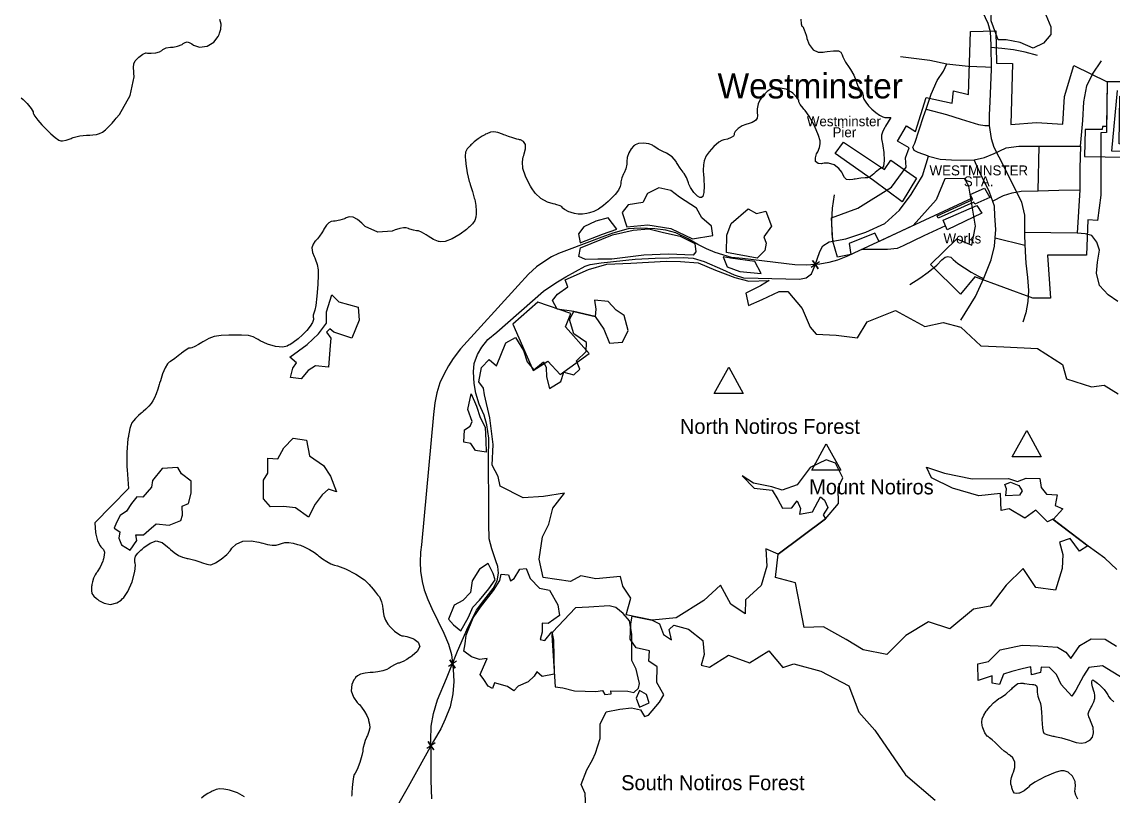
# Model space of a CAD drawing. Extents: x 0 to 24000, y 0 to 24000.
# Drawn here: x 2640 to 4829, y 4979 to 6531 of the extents above; entities that cross this region are included whole.
import ezdxf

# ---------------------------------------------------------------- set-up
doc = ezdxf.new("R2010")
doc.units = 0
for name, color, linetype in [('01B-LandmassTidal', 7, 'Continuous'), ('02-WoodedArea', 7, 'Continuous'), ('03B-BuiltUpGeneral', 7, 'Continuous'), ('03D-BuiltUpIndustrial', 7, 'Continuous'), ('04B-RoadClassC', 7, 'Continuous'), ('04C-RoadClassB', 7, 'Continuous'), ('05B-RailwaySecondary', 7, 'Continuous'), ('05C-RailwayPrimary', 7, 'Continuous'), ('05D-RailwayLevelCrossing', 7, 'Continuous'), ('05F-RailwayStationPassenger', 7, 'Continuous'), ('06B-FeaturesSummit', 7, 'Continuous'), ('08-NamesFeatureBuilt', 7, 'Continuous'), ('08-NamesFeatureNatural', 7, 'Continuous'), ('08-NamesFeatureSummit', 7, 'Continuous'), ('08-NamesSettlementVillage', 7, 'Continuous')]:
    doc.layers.add(name, color=color, linetype=linetype)

msp = doc.modelspace()

# ---------------------------------------------------------------- linework, layer by layer
at = {"layer": '01B-LandmassTidal'}
for points in [[(2638.7, 6378.3), (2643.2, 6375), (2651.3, 6366.9), (2659, 6357), (2662.8, 6350.5), (2663.4, 6348.1), (2664, 6346.5), (2666.7, 6341.9), (2672.7, 6333.7), (2680.6, 6324.5), (2689.6, 6315.1), (2698.8, 6306.3), (2707.4, 6299), (2714.6, 6293.9), (2718.3, 6292.1), (2719.5, 6292.1), (2722, 6292.1), (2729.3, 6293.8), (2739.6, 6297.2), (2741.5, 6298), (2743.4, 6298.7), (2757, 6302.1), (2770, 6303.8), (2774.4, 6303.8), (2776.5, 6303.9), (2782.8, 6304.2), (2789.9, 6305.2), (2796.2, 6307), (2802.2, 6310), (2808.1, 6314.3), (2814.4, 6320.1), (2821.4, 6327.8), (2827.6, 6335.1), (2829.7, 6337.6), (2836, 6345.2), (2857.8, 6383.4), (2865.5, 6420.6), (2865, 6427.7), (2864.7, 6430.6), (2864.3, 6439.3), (2865.1, 6446.9), (2868, 6452.7), (2872.1, 6457.3), (2873.6, 6458.7), (2875.1, 6460.2), (2882.8, 6465.9), (2889, 6468.6), (2889.6, 6468.5), (2892.1, 6468.1), (2899.6, 6467.8), (2908.9, 6468.6), (2916.7, 6470.9), (2921, 6473.2), (2922.2, 6474.4), (2923, 6475.2), (2930.1, 6478.5), (2938.3, 6480.2), (2941, 6480.2), (2944, 6480.2), (2952.8, 6482), (2961.8, 6485.7), (2963, 6486.5), (2964.2, 6487.3), (2968.1, 6489.6), (2972, 6490.6), (2976, 6489.6), (2980.1, 6487.3), (2981.4, 6486.5), (2984.8, 6484.3), (2996.8, 6480.4), (3011.9, 6481.8), (3025.2, 6490.4), (3033.9, 6501.6), (3035.9, 6505.7), (3037.1, 6508.3), (3039.6, 6516.3), (3040.1, 6526.1), (3037.4, 6535.3)], [(4202.8, 6536.5), (4203.2, 6526.9), (4205, 6522.4), (4206.1, 6521.8), (4206.6, 6521.5), (4209.8, 6515.1), (4213.3, 6504.3), (4213.9, 6501.8), (4215, 6497.6), (4219.7, 6485.3), (4227.4, 6475), (4237.7, 6470.2), (4247.9, 6469.9), (4251.2, 6470.4), (4255.5, 6471.1), (4268.6, 6473), (4278.2, 6473), (4283.1, 6469.8), (4285.7, 6464.5), (4286.4, 6462.6), (4287, 6461), (4292.5, 6450.2), (4299.6, 6439), (4301, 6437.1), (4302.4, 6435.3), (4309.2, 6423.9), (4313.9, 6412.6), (4314.3, 6410.9), (4314.6, 6409.2), (4317.7, 6400.8), (4321.7, 6394.3), (4322.5, 6393.6), (4323.3, 6393), (4326.4, 6388.2), (4328, 6382.9), (4328, 6381), (4328, 6379.8), (4329.4, 6375.9), (4333.2, 6369.6), (4338.8, 6362.6), (4345.6, 6355.7), (4353, 6349.3), (4360.4, 6344), (4367.2, 6340.5), (4371.3, 6339.1), (4372.7, 6339.1), (4383.3, 6339.1), (4372.7, 6321.5), (4371.2, 6319), (4367.3, 6311.4), (4364.7, 6303.8), (4364.6, 6296.4), (4365.9, 6289.3), (4366.4, 6287), (4367.5, 6282.6), (4369.6, 6269.1), (4370.3, 6253.1), (4368.7, 6241.6), (4365.8, 6237.2), (4364.9, 6237.2), (4363.2, 6237.2), (4358.4, 6234.4), (4351.9, 6228.8), (4350.7, 6227.4), (4349.6, 6226.1), (4342.5, 6220.8), (4336.3, 6218), (4334.3, 6218), (4331.6, 6218), (4323.5, 6217.2), (4311.8, 6215.6), (4309.6, 6215.2), (4307.2, 6214.9), (4300.1, 6214.1), (4294.3, 6214.9), (4290.5, 6218.7), (4287.3, 6224.6), (4286.4, 6226.6), (4285, 6229.5), (4279.2, 6237.1), (4269.7, 6244.3), (4258.5, 6247.7), (4249.4, 6247.7), (4246.4, 6247), (4244.3, 6246.5), (4237.5, 6246.8), (4232.6, 6250.6), (4232, 6258), (4234.6, 6266.1), (4235.9, 6268.5), (4236.7, 6270.1), (4240, 6279.2), (4241.8, 6286.5), (4241.8, 6288.9), (4241.8, 6292.4), (4238.4, 6302.9), (4230, 6322.2), (4219.3, 6341.6), (4211.8, 6352.8), (4208.8, 6356), (4207.5, 6357.5), (4201.7, 6365.2), (4198.6, 6370.6), (4198.6, 6372.4), (4198.6, 6374.1), (4195.1, 6379.1), (4188.1, 6386.4), (4186.5, 6387.7), (4184.3, 6389.6), (4173.4, 6395.6), (4161.5, 6397.9), (4157.5, 6397.9), (4155.2, 6397.9), (4148.3, 6397.4), (4141.5, 6395.5), (4135.4, 6391.3), (4130.1, 6386), (4128.5, 6384.2), (4126.5, 6382), (4121.3, 6375), (4117.2, 6366.3), (4115.6, 6356.7), (4115.6, 6347.6), (4115.9, 6344.6), (4116, 6343), (4115.2, 6338), (4111.6, 6332.8), (4105, 6328.8), (4097.3, 6326.4), (4094.7, 6325.8), (4092.3, 6325.2), (4085.1, 6322.2), (4077, 6317.1), (4071.4, 6311.2), (4069.3, 6306.8), (4069.3, 6305.4), (4069.3, 6304.5), (4067.6, 6301.9), (4062.8, 6298.7), (4055.6, 6295.8), (4048.5, 6294), (4046.1, 6293.6), (4044.2, 6293.2), (4038.4, 6289.5), (4028.6, 6280.8), (4018.9, 6270), (4013.1, 6262), (4011.6, 6259.1), (4010.8, 6257.5), (4008.8, 6252.1), (4007.4, 6243.9), (4007.2, 6233.4), (4007.8, 6223), (4008.1, 6219.5), (4008.5, 6215), (4009.1, 6201.4), (4008.5, 6188.5), (4006.3, 6180.9), (4003.3, 6178.4), (4002.2, 6178.4), (4000.6, 6178.4), (3995.7, 6181.4), (3988.1, 6189), (3981.4, 6198.7), (3978, 6205.7), (3977.5, 6208.2), (3977.1, 6209.9), (3973.5, 6219.1), (3968.7, 6227.1), (3967.7, 6228.2), (3966.6, 6229.3), (3960.5, 6237.3), (3954.6, 6246.8), (3953.6, 6248.6), (3952.6, 6250.6), (3944.6, 6260.1), (3933.4, 6267.8), (3930.9, 6268.9), (3928.6, 6269.9), (3917, 6275.9), (3908, 6281.5), (3907, 6282.3), (3905.1, 6283.7), (3898.3, 6286.3), (3887.6, 6287.8), (3877.2, 6286.7), (3870.7, 6284.4), (3868.9, 6283), (3867.1, 6281.6), (3862.6, 6276.5), (3857.7, 6268.3), (3854.7, 6258.7), (3853.7, 6250.8), (3853.7, 6248.2), (3853.7, 6245.2), (3851.9, 6236.4), (3848.5, 6228.1), (3847.8, 6227), (3847, 6226), (3843.6, 6218.3), (3841.9, 6210.4), (3841.9, 6207.8), (3841.9, 6206), (3840.8, 6200.9), (3837.2, 6193.7), (3830.3, 6185), (3822.3, 6176.4), (3819.6, 6173.7), (3816.5, 6170.8), (3807.2, 6162.5), (3797.2, 6155.1), (3787.4, 6150.5), (3778.9, 6148), (3776, 6147.4), (3773.3, 6146.9), (3765.1, 6145.5), (3756.5, 6145.2), (3748.7, 6146.4), (3742.1, 6148.6), (3740, 6149.4), (3737.8, 6150.3), (3728.9, 6154.9), (3724.3, 6158.1), (3724.3, 6159.2), (3724.3, 6159.9), (3719.9, 6162.1), (3711.7, 6164.7), (3709.8, 6165.1), (3705.9, 6165.7), (3694.8, 6169.3), (3681.6, 6176.8), (3670.2, 6187.6), (3662.8, 6197.8), (3660.8, 6201.5), (3658.1, 6206.4), (3650.9, 6221.4), (3645.5, 6237), (3644.4, 6250.3), (3646, 6260), (3647, 6263.1), (3648.1, 6266.2), (3650.4, 6276), (3650.3, 6285.2), (3646.5, 6291.2), (3640.8, 6294), (3638.8, 6294.4), (3637.3, 6294.7), (3633, 6295.8), (3625.2, 6298.2), (3616.3, 6301.2), (3609.6, 6303.7), (3607.4, 6304.6), (3604.4, 6305.8), (3595.3, 6309), (3587.3, 6310.6), (3580.1, 6309.4), (3572.9, 6306.4), (3570.6, 6305.4), (3568.7, 6304.5), (3563.4, 6301.6), (3555.5, 6296.3), (3547.7, 6290.3), (3542.7, 6285.8), (3541.2, 6284.2), (3539.3, 6282.3), (3533.9, 6276.1), (3530.3, 6269.4), (3529.5, 6261.3), (3530.3, 6252), (3530.6, 6249), (3530.9, 6246), (3533.9, 6228.1), (3537.9, 6210.5), (3538.8, 6207.8), (3539.6, 6205.1), (3544, 6190.5), (3547.8, 6177.7), (3548.3, 6176), (3548.8, 6174.4), (3550.8, 6162.9), (3551.8, 6151.9), (3551.8, 6148.2), (3551.8, 6146), (3551.2, 6139.4), (3548.9, 6132.5), (3544.2, 6126.1), (3538.2, 6120.2), (3536.1, 6118.4), (3532.2, 6114.8), (3519.6, 6105.1), (3503.6, 6095.6), (3489.2, 6090.5), (3480.1, 6089.6), (3477.3, 6090.2), (3475.8, 6090.5), (3465.9, 6094.6), (3455.2, 6101), (3453.4, 6102.3), (3451.6, 6103.6), (3442.3, 6108.9), (3435.9, 6111.7), (3433.8, 6111.7), (3431.8, 6111.7), (3425.9, 6113), (3418.3, 6115.5), (3416.9, 6116.1), (3415.6, 6116.7), (3411.5, 6118), (3405.7, 6118.2), (3398.7, 6116.9), (3391.7, 6114.6), (3389.5, 6113.7), (3383.1, 6111.3), (3354.3, 6109), (3329.3, 6120.4), (3324.8, 6124.7), (3322.1, 6127.3), (3313.4, 6134.6), (3304.7, 6139.6), (3297, 6140.1), (3290.7, 6137.9), (3288.7, 6136.8), (3287.5, 6136.2), (3278.5, 6133.2), (3268.8, 6131.4), (3267.2, 6131.3), (3265.6, 6131.3), (3260.8, 6130.7), (3255.9, 6128.2), (3251.2, 6123.2), (3247.2, 6117), (3246, 6114.9), (3245.1, 6113.1), (3242.1, 6107.8), (3237.6, 6101.2), (3233.4, 6095.7), (3230.9, 6092.9), (3229.9, 6092.1), (3228.3, 6090.7), (3224.5, 6085.4), (3222.3, 6077.6), (3223.5, 6068.3), (3226.6, 6060.2), (3228, 6057.6), (3229, 6055.8), (3232.8, 6044.1), (3234.6, 6033.7), (3234.6, 6030.2), (3234.6, 6023.8), (3233.8, 6004.5), (3232.2, 5981), (3229.9, 5962.2), (3228.2, 5953), (3227.2, 5950.6), (3226.6, 5949.1), (3224.8, 5942.6), (3224.6, 5938.4), (3224.8, 5938.1), (3225.4, 5937.5), (3225.7, 5934.2), (3223.5, 5928.2), (3218.7, 5920.7), (3211.9, 5912.3), (3203.6, 5903.7), (3194.4, 5895.4), (3184.8, 5888.1), (3177.9, 5883.6), (3175.4, 5882.4), (3172.8, 5881), (3163.6, 5879), (3149.3, 5879.9), (3132.8, 5885), (3118.7, 5891.6), (3114.3, 5894.1), (3111.9, 5895.5), (3104.6, 5899.1), (3094.7, 5901.9), (3081.2, 5903), (3066, 5902.9), (3061, 5902.8), (3055.7, 5902.7), (3040, 5902), (3026.3, 5900), (3015.4, 5896), (3006.3, 5890.9), (3003.3, 5889.1), (3001.3, 5887.9), (2994.9, 5884.3), (2987.2, 5880.3), (2981.1, 5877.6), (2978.4, 5876.5), (2977.5, 5876.5), (2975.5, 5876.5), (2969.7, 5873.2), (2960.8, 5866.7), (2959, 5865.2), (2957.3, 5863.7), (2947.4, 5856.1), (2938.6, 5850.2), (2937.5, 5849.5), (2936.1, 5848.8), (2932.7, 5845.4), (2928, 5837.5), (2922.8, 5824.9), (2918.2, 5811.3), (2916.7, 5806.7), (2915.8, 5803.7), (2912.8, 5794.5), (2909.5, 5784.9), (2906.4, 5777.3), (2903.2, 5771), (2899.5, 5765.5), (2894.9, 5760.3), (2889.1, 5754.6), (2883.7, 5749.6), (2881.8, 5747.9), (2879.9, 5746.3), (2874.3, 5741.4), (2868.5, 5736), (2864.2, 5731.3), (2861.1, 5726.7), (2858.9, 5721.8), (2857.1, 5715.9), (2855.6, 5708.6), (2854.4, 5701.6), (2854, 5699.3), (2853.2, 5694.8), (2851, 5668.4), (2851.2, 5639.1), (2851.6, 5633.1), (2854.4, 5595.4), (2820.3, 5560.9), (2786.5, 5526.8), (2788.1, 5507.2), (2788.5, 5504.1), (2792, 5490.6), (2797.6, 5480.2), (2799.1, 5478.6), (2800.4, 5477.2), (2804, 5472.8), (2806.1, 5467.8), (2805.7, 5461.6), (2804.1, 5454.7), (2803.4, 5452.4), (2802.7, 5450), (2797.5, 5437.8), (2791.5, 5428.1), (2790.5, 5426.9), (2789.5, 5425.8), (2787.2, 5422.2), (2784.2, 5415.9), (2781.9, 5408.5), (2780.8, 5402.9), (2780.7, 5401), (2780.4, 5398.6), (2779.8, 5391.2), (2780.9, 5384.7), (2784.7, 5379.4), (2790.1, 5374.6), (2792, 5373.2), (2795.1, 5370.9), (2805.6, 5365.5), (2818.5, 5363.1), (2830.7, 5366), (2839.4, 5371.5), (2841.8, 5373.9), (2845.1, 5377.1), (2852.8, 5388.9), (2861.6, 5408.5), (2867.1, 5428.8), (2868.4, 5441.6), (2867.7, 5445.7), (2867.3, 5447.7), (2866.8, 5453.8), (2868.1, 5459.8), (2872.7, 5465.9), (2879.2, 5471.9), (2881.4, 5473.9), (2885.3, 5477.2), (2897.6, 5486.1), (2910.1, 5490.5), (2921.9, 5486.9), (2932.6, 5478.6), (2935.9, 5475.5), (2938.3, 5473.3), (2945.7, 5467), (2954.4, 5461.2), (2962.9, 5457.4), (2969.7, 5455.5), (2972, 5455.1), (2974.3, 5454.8), (2987.6, 5451.8), (2999.4, 5448), (3001, 5447.2), (3002.6, 5446.5), (3011.1, 5443.6), (3017.8, 5442.5), (3018.6, 5442.5), (3021.2, 5442.9), (3028.6, 5446.2), (3040.4, 5453.7), (3051.6, 5463.1), (3058.1, 5470.1), (3059.8, 5472.7), (3061.8, 5475.9), (3070.1, 5483.7), (3083.6, 5489.8), (3100.3, 5490.7), (3115.6, 5488), (3120.6, 5486.5), (3123.7, 5485.5), (3133.4, 5482.9), (3142.6, 5481.5), (3150.5, 5482.1), (3157.2, 5483.8), (3159.3, 5484.5), (3161.5, 5485.2), (3168.2, 5486.8), (3175.9, 5487.4), (3184.7, 5485.9), (3193.6, 5483.4), (3196.6, 5482.5), (3199.2, 5481.7), (3206.8, 5478.7), (3217.3, 5473.3), (3227.2, 5467.1), (3233.5, 5462.3), (3235.4, 5460.6), (3237.3, 5459), (3243.2, 5454.7), (3251.9, 5449.1), (3260.4, 5444.6), (3265.7, 5442.3), (3267.6, 5441.8), (3273.2, 5440.2), (3289.5, 5434), (3310.1, 5423.7), (3327.4, 5412), (3337.1, 5403.2), (3339.7, 5399.8), (3341, 5398.2), (3344.8, 5393.5), (3349.8, 5387.3), (3354, 5382.1), (3356.3, 5379.4), (3357, 5378.7), (3357.7, 5377.9), (3359.3, 5374.8), (3361.6, 5368.4), (3363.5, 5360.4), (3364.6, 5353.8), (3364.8, 5351.6), (3365.1, 5348.8), (3366.6, 5340.2), (3369.6, 5331.4), (3374.5, 5323.6), (3380, 5317.2), (3382, 5315.1), (3383.5, 5313.6), (3388.1, 5309.3), (3394.3, 5304.6), (3399.7, 5301.4), (3402.6, 5300.2), (3403.6, 5300.2), (3405.8, 5300.2), (3412.6, 5298.5), (3422.5, 5295.4), (3424.4, 5294.7), (3427.4, 5293.5), (3435.5, 5287.5), (3438.5, 5278.8), (3433.2, 5268.7), (3423.3, 5259.9), (3419.7, 5257.5), (3417.8, 5256.3), (3412.3, 5252.8), (3405.3, 5248.9), (3399.6, 5246.3), (3397, 5245.3), (3396.2, 5245.3), (3394.3, 5245.3), (3388.9, 5242.8), (3380.6, 5237.9), (3378.9, 5236.7), (3377.3, 5235.5), (3372.2, 5232.6), (3364.2, 5229.8), (3354.3, 5227.8), (3345.1, 5226.7), (3342.1, 5226.5), (3338.7, 5226.3), (3328.7, 5225.3), (3319.8, 5223.3), (3313.7, 5220), (3309.8, 5216.2), (3308.7, 5214.8), (3306.6, 5212.1), (3302.1, 5202.6), (3301.1, 5189.9), (3305.6, 5176.9), (3312.9, 5166.7), (3315.8, 5163.8), (3317.4, 5162.2), (3321.9, 5156.7), (3327.6, 5148.6), (3332.3, 5140.2), (3334.8, 5134.4), (3335.4, 5132.4), (3336, 5130.1), (3337.7, 5123), (3338.2, 5115.6), (3336.5, 5108), (3333.4, 5100.4), (3332.3, 5097.9), (3331.4, 5096), (3329.2, 5090.2), (3326.7, 5082.6), (3325, 5076), (3324.4, 5072.5), (3324.4, 5071.3), (3324.4, 5068.6), (3322.6, 5060.4), (3318.2, 5045.8), (3312.7, 5031.8), (3309, 5024.4), (3307.5, 5022.7), (3306.9, 5021.9), (3305.8, 5017.7), (3304.2, 5008.3), (3302.9, 4995.8), (3302.2, 4985.1), (3302.1, 4981.5), (3301.9, 4978.3)], [(4890.1, 6270.9), (4826.7, 6271.9), (4838, 6392.9)], [(4758.5, 4972.8), (4754.2, 4980.8), (4752.7, 4987.7), (4753.1, 4993.4), (4753.4, 4995.2), (4753.9, 4998.3), (4753, 5007.9), (4747.9, 5019), (4739.2, 5026.8), (4731, 5029.7), (4728.3, 5029.7), (4724.5, 5029.7), (4713, 5026.1), (4692.3, 5017.4), (4672.4, 5006.4), (4661.8, 4999.3), (4659.3, 4996.4), (4658.2, 4995.1), (4650.7, 4989.1), (4642.6, 4985), (4641.2, 4984.6), (4639.8, 4984.3), (4635.5, 4983.7), (4631.7, 4984.6), (4629, 4988.3), (4626.9, 4993.5), (4626.3, 4995.2), (4625.8, 4997), (4624.4, 5002.7), (4624.1, 5009.1), (4625.4, 5015.8), (4627.5, 5021.9), (4628.3, 5023.9), (4629.6, 5026.8), (4632, 5036.3), (4631.9, 5046.9), (4628.2, 5055.5), (4622.9, 5060.4), (4620.8, 5061.5), (4619.7, 5062.2), (4616.4, 5064.5), (4610.7, 5069), (4604.5, 5074.5), (4599.9, 5078.8), (4598.5, 5080.3), (4597.1, 5081.8), (4592.7, 5086.1), (4586.8, 5091.5), (4581.6, 5095.8), (4578.7, 5097.9), (4577.7, 5098.3), (4576.8, 5098.9), (4571.7, 5105.8), (4567.7, 5115.8), (4567.2, 5117.9), (4566.6, 5120.1), (4565.6, 5126.7), (4566.3, 5133.7), (4569.6, 5141.2), (4574.7, 5148.8), (4576.6, 5151.3), (4577.9, 5153.2), (4582.5, 5158.6), (4589.3, 5165.5), (4595.9, 5171.2), (4600.1, 5174.1), (4601.6, 5174.8), (4603.4, 5175.7), (4614.1, 5183), (4624.4, 5192.2), (4625.9, 5194), (4627.5, 5195.7), (4632.6, 5200.5), (4638.1, 5204.2), (4643.6, 5205.3), (4648.6, 5204.9), (4650.3, 5204.6), (4651.9, 5204.3), (4660.9, 5203), (4667.3, 5202.2), (4669.5, 5202.2), (4670.3, 5202.2), (4673.1, 5201.7), (4675.4, 5199.7), (4676.6, 5195.9), (4676.9, 5191.5), (4676.9, 5190.1), (4676.9, 5187.3), (4678.3, 5179.1), (4680.9, 5170.9), (4681.6, 5169.7), (4682.2, 5168.5), (4683.3, 5164.3), (4684.8, 5155.9), (4685.9, 5145.7), (4686.3, 5137.5), (4686.3, 5134.8), (4686.4, 5132.2), (4686.9, 5124.3), (4687.9, 5115.2), (4689.2, 5108.3), (4690.2, 5105.2), (4690.6, 5104.6), (4691.2, 5104.2), (4698.1, 5101.4), (4708.1, 5099), (4710.2, 5098.7), (4712.4, 5098.5), (4725.9, 5095.8), (4739.4, 5091.8), (4741.6, 5090.9), (4744.8, 5089.6), (4754.8, 5086.5), (4765.2, 5085), (4773.9, 5086.5), (4780.1, 5089.6), (4782, 5090.9), (4783.7, 5092.1), (4787.9, 5097.2), (4790.2, 5105.8), (4788.9, 5116.5), (4785.4, 5126.5), (4783.9, 5129.7), (4783, 5131.7), (4780.5, 5137.8), (4779.5, 5143.7), (4781.4, 5149.9), (4785, 5156.9), (4786.3, 5159.1), (4787.4, 5161.3), (4790.6, 5167.8), (4792.8, 5174.4), (4792.8, 5180.4), (4791.6, 5185.6), (4791, 5187.3), (4790.4, 5189), (4787.9, 5198.1), (4786.7, 5204.7), (4786.7, 5206.9), (4786.7, 5207.9), (4787, 5210.8), (4788.8, 5211.6), (4792.8, 5209.2), (4798.2, 5204.9), (4800, 5203.4), (4801.5, 5202.2), (4805.5, 5198.3), (4811.1, 5192.2), (4815.9, 5185.9), (4818.6, 5181.7), (4819.2, 5180.3), (4820.1, 5178.5), (4823.7, 5173.6), (4830.6, 5167.4)], [(3086.9, 4977.6), (3073.1, 4985.4), (3060.8, 4989.6), (3056.7, 4990.5), (3053.8, 4991.2), (3045.3, 4992.9), (3037, 4993.4), (3030, 4992), (3024.1, 4989.5), (3022.1, 4988.6), (3019.9, 4987.4), (3013.1, 4983.7), (3005.9, 4979.2), (3000.5, 4974.6)]]:
    msp.add_lwpolyline(points, dxfattribs=at)
at = {"layer": '02-WoodedArea'}
for points in [[(4598.9, 6494.5), (4584.3, 6532.8), (4585.1, 6555.9), (4572.8, 6561.2), (4581.2, 6600.4), (4601.2, 6595.8), (4614.2, 6611.9), (4643.4, 6611.9), (4670.2, 6590.4), (4690.9, 6552.8), (4704, 6520.6), (4704, 6505.2), (4689.4, 6488.3), (4668.7, 6478.3), (4642.6, 6489.1), (4615, 6494.5)], [(3853.9, 6119.8), (3895.8, 6123.9), (3941.8, 6116.7), (3985.8, 6095.7), (4026.2, 6102.4), (4023.7, 6121.3), (4004.2, 6137.7), (3993.5, 6157.1), (3959.7, 6179.7), (3941.8, 6193), (3918.3, 6198.1), (3895.3, 6186.8), (3886.1, 6168.4), (3856.4, 6163.8), (3844.7, 6148.4)], [(4053.8, 6068.6), (4054.4, 6102.9), (4063.1, 6126.4), (4097.3, 6156.1), (4113.7, 6146.4), (4132.6, 6151), (4143.9, 6121.3), (4128.5, 6099.8), (4133.1, 6087), (4130.6, 6072.7), (4115.2, 6057.4)], [(3833.9, 6115.2), (3816.5, 6138.2), (3792, 6131.6), (3767.4, 6119.8), (3756.7, 6106), (3760.3, 6087.6), (3804.8, 6105.5)], [(3760.8, 6077.8), (3825.2, 6103.9), (3866.7, 6113.1), (3897.9, 6116.2), (3927.5, 6108.5), (3960.9, 6101.5), (3990.4, 6086.5), (3992.2, 6069.6), (3986.6, 6063.3), (3937.7, 6064.9), (3888.1, 6062.8), (3823.8, 6054.9), (3795.4, 6055.1), (3770.8, 6054.6), (3757.9, 6060.6)], [(4123.4, 6026.2), (4110.6, 6050.2), (4062, 6056.9), (4047.2, 6059.9), (4055.4, 6040), (4080.4, 6030.3)], [(3178, 5858.8), (3212.8, 5883.9), (3235.3, 5905.4), (3251.6, 5926.8), (3251.6, 5949.4), (3261.9, 5983.6), (3276.2, 5969.8), (3315.1, 5958.6), (3317.1, 5933), (3302.3, 5896.7), (3266, 5908.9), (3257.8, 5915.6), (3251.6, 5908.9), (3260.3, 5896.7), (3258.8, 5882.3), (3255.7, 5838.3), (3229.1, 5841.4), (3214.8, 5832.2), (3200.5, 5815.3), (3179, 5817.9), (3183.6, 5836.3), (3191.3, 5847.5)], [(3543.8, 5729.4), (3534.6, 5753.9), (3541.7, 5785.1), (3552.5, 5760.6), (3559.6, 5737.5), (3569.4, 5718.1), (3570.9, 5691), (3571.9, 5668), (3550.4, 5671.5), (3540.7, 5685.4), (3526.9, 5688.4), (3528.4, 5713), (3539.7, 5720.1)], [(3139.4, 5558.5), (3125, 5574.8), (3125, 5612.2), (3133.7, 5626), (3133.7, 5648), (3133.7, 5655.9), (3153.7, 5654.7), (3165.9, 5677.2), (3184.4, 5696.6), (3211.5, 5692), (3217.1, 5660.8), (3245.2, 5641.4), (3259.5, 5619.9), (3271.8, 5588.7), (3255.5, 5594.3), (3242.7, 5583), (3228.9, 5564.1), (3215.6, 5538), (3189, 5556.4), (3165.4, 5559)], [(2857.5, 5472), (2871.3, 5490.9), (2868.8, 5502.7), (2884.1, 5502.7), (2895.4, 5511.9), (2909.7, 5524.7), (2935.8, 5522.1), (2935.8, 5522.1), (2959.3, 5531.4), (2962.4, 5541.6), (2961.9, 5560), (2974.7, 5565.1), (2980.3, 5586.1), (2979.8, 5610.1), (2960.3, 5624.5), (2953.2, 5637.8), (2921.5, 5635.2), (2902.5, 5611.2), (2900.5, 5597.9), (2883.1, 5577.9), (2871.3, 5578.9), (2860.6, 5565.1), (2850.4, 5549.8), (2837.6, 5541.1), (2830.4, 5527.3), (2825.8, 5516), (2837.1, 5508.8), (2835, 5495.5), (2840.1, 5482.2)], [(4623.1, 5608), (4639.8, 5601.7), (4646.9, 5591), (4641.6, 5582.1), (4613.9, 5580.7), (4615.4, 5595), (4611.8, 5603.3)], [(3521.2, 5309.8), (3536, 5337.5), (3545.2, 5357.4), (3558, 5371.8), (3576.9, 5394.3), (3589.7, 5412.2), (3585.6, 5425), (3575.9, 5444.9), (3558, 5433.7), (3543.7, 5410.6), (3540.1, 5386.6), (3524.7, 5370.7), (3507.3, 5361.5), (3496.1, 5333.4), (3506.3, 5322.1)], [(3602, 5423.4), (3616.3, 5422.4), (3620.4, 5410.1), (3628, 5414.7), (3639.3, 5433.7), (3652.1, 5435.2), (3659.8, 5415.2), (3678.7, 5395.8), (3698.6, 5391.7), (3715.5, 5362), (3718.6, 5341.1), (3696.1, 5324.7), (3684.3, 5325.7), (3684.3, 5307.3), (3679.7, 5292.5), (3689.4, 5290.4), (3703.7, 5307.8), (3706.8, 5291.4), (3707.8, 5222.9), (3683.8, 5218.8), (3673.6, 5228), (3667.9, 5219.3), (3655.7, 5208), (3635.7, 5198.8), (3627, 5189.6), (3614.8, 5198.3), (3588.7, 5205.5), (3584.1, 5194.2), (3575.9, 5198.8), (3567.2, 5212.6), (3559.5, 5222.4), (3566.2, 5238.2), (3573.8, 5254.6), (3558.5, 5252.5), (3542.6, 5258.2), (3526.8, 5269.4), (3529.3, 5283.8), (3531.4, 5301.1), (3545.7, 5335.9), (3560.5, 5357.4), (3586.1, 5390.7), (3599.4, 5411.2)], [(3879.4, 5156.8), (3898.5, 5165.7), (3893.1, 5182.4), (3879.1, 5190.6), (3872.6, 5174.9)]]:
    msp.add_lwpolyline(points, close=True, dxfattribs=at)
for points in [[(4836.7, 5432.9), (4812.5, 5455.9), (4779.1, 5480.1), (4708.1, 5533.9), (4697.4, 5528.8), (4674.4, 5551.8), (4652.4, 5535.9), (4620.7, 5554.4), (4604.8, 5551.3), (4603.3, 5585.1), (4559.8, 5581), (4507.1, 5596.3), (4465.2, 5616.8), (4455, 5638.3), (4490.8, 5626), (4546.5, 5614.7), (4619.6, 5615.4), (4637.5, 5609.1), (4654.9, 5615.8), (4682, 5615.2), (4684.6, 5597.3), (4695.5, 5583.8), (4717.3, 5582.5), (4712.7, 5561), (4728.6, 5554.9), (4708.9, 5533.3), (4778.3, 5480.7), (4761.8, 5469.9), (4742.9, 5495), (4721.4, 5487.7), (4728.5, 5462.8), (4727.3, 5435.2), (4713.5, 5391.5), (4674.4, 5397.2), (4649.1, 5435.2), (4614.6, 5401.8), (4582.3, 5359.2), (4549, 5353.5), (4501.8, 5314.3), (4459.2, 5328.2), (4413.2, 5300.5), (4375.2, 5262.5), (4328, 5271.7), (4293.5, 5292.5), (4248.6, 5317.8), (4209.5, 5316.6), (4201.4, 5358.1), (4192.2, 5406.4), (4151.9, 5416.8), (4157.7, 5464), (4252.5, 5534.4), (4278.1, 5565.1), (4277.6, 5596.8), (4287.3, 5616.8), (4272.5, 5645.9), (4253.6, 5653.1), (4221.3, 5637.8), (4195.3, 5602.5), (4165.1, 5591.7), (4144.6, 5598.9), (4107.8, 5606), (4085.3, 5620.9), (4109.3, 5596.3), (4145.1, 5592.2), (4156.4, 5573.3), (4166.1, 5555.9), (4184.5, 5556.4), (4195.3, 5570.7), (4201.9, 5555.4), (4199.9, 5543.6), (4226.5, 5548.7), (4242.3, 5578.4), (4250.5, 5572.3), (4257.1, 5557.4), (4247.9, 5542.6), (4252.5, 5534.4), (4157.7, 5464), (4132.4, 5474.4), (4134.7, 5439.8), (4123.2, 5400.7), (4092.1, 5371.9), (4091, 5344.3), (4062.2, 5363.8), (4041.5, 5401.8), (4008.1, 5370.7), (3952.9, 5336.2), (3904.5, 5331.6), (3852.7, 5342), (3861.9, 5375.4), (3845.8, 5399.5), (3841.2, 5419.1), (3791.8, 5414.5), (3761.8, 5420.2), (3741.1, 5408.7), (3685.9, 5416.8), (3677.8, 5453.6), (3684.7, 5498.5), (3697.4, 5523.9), (3705.4, 5556.1), (3728.5, 5586), (3687, 5579.1), (3645.6, 5576.8), (3599.6, 5599.8), (3596.1, 5619.4), (3583.5, 5642.4), (3585.8, 5683.9), (3578.9, 5736.8), (3568.5, 5782.9), (3566.2, 5796.4), (3557, 5809.2), (3562.1, 5837.9), (3578, 5854.2), (3592.3, 5841.5), (3611.2, 5887.5), (3630.6, 5898.2), (3646.5, 5872.2), (3654.2, 5849.1), (3667.5, 5833.3), (3686.9, 5849.1), (3692, 5837.9), (3693, 5819.5), (3698.7, 5795.9), (3721.7, 5809.7), (3727.3, 5828.7), (3747.3, 5823), (3759.5, 5834.3), (3752.9, 5851.2), (3772.3, 5870.1), (3772.8, 5888), (3747.3, 5905.4), (3739.1, 5934.1), (3747.3, 5950.4), (3790.2, 5940.2), (3807.6, 5914.6), (3818.9, 5887), (3844.9, 5889), (3856.2, 5912.1), (3848.8, 5942), (3832.4, 5952.7), (3816.6, 5970.1), (3788.9, 5973.2), (3792, 5954.8), (3790.2, 5940.2), (3747.3, 5950.4), (3714.3, 5954.8), (3704.5, 5972.2), (3714.8, 5985), (3735.2, 5999.3), (3730.1, 6013.6), (3776.7, 6034.6), (3814, 6044.8), (3862.1, 6047.4), (3932.7, 6051), (3961.8, 6050.5), (3997.1, 6047.9), (4031.4, 6033.1), (4070.8, 6018.2), (4098.4, 6011.1), (4139.3, 6012.1), (4121.9, 6001.9), (4092.7, 5987), (4097.9, 5962.5), (4125, 5974.2), (4159.7, 5990.1), (4176.6, 5990.6), (4205.8, 5956.3), (4221.6, 5919), (4233.4, 5904.6), (4273.8, 5902.6), (4316.8, 5897.5), (4335.7, 5929.7), (4393, 5952.2), (4451.8, 5920), (4488.6, 5928.2), (4523.9, 5918.5), (4563.8, 5881.1), (4609.8, 5879.1), (4677.3, 5876), (4728, 5843.8), (4735.6, 5815.1), (4785.8, 5799.2), (4811.3, 5802.3), (4839.5, 5785.4)], [(3771.4, 4953.9), (3770.4, 4984.1), (3762.2, 5002), (3773.5, 5031.2), (3784.7, 5051.7), (3790.9, 5065), (3800.6, 5094.1), (3800.1, 5122.8), (3812.3, 5147.9), (3840, 5153), (3863, 5156), (3881.4, 5151.4), (3889.6, 5138.6), (3897.2, 5140.7), (3919.7, 5167.3), (3928.4, 5181.6), (3914.1, 5206.2), (3914.6, 5237.9), (3898.3, 5249.2), (3899.3, 5270.1), (3872.7, 5275.8), (3860.4, 5293.2), (3861.9, 5324.4), (3864.7, 5339.6), (3904.5, 5331.6), (3919.5, 5323.9), (3927.2, 5302.4), (3943.5, 5292.2), (3938.9, 5312.7), (3948.1, 5321.4), (3977.3, 5313.2), (4006.4, 5290.7), (4009, 5262.5), (4002.9, 5241.5), (4019.7, 5237.5), (4057.6, 5261), (4100, 5246.2), (4138.4, 5269.7), (4167, 5236.4), (4188.5, 5244.1), (4243.2, 5229.3), (4299, 5199.6), (4319.4, 5146.9), (4351.2, 5110.6), (4412.5, 5021.5), (4472.4, 4970.9)], [(4856.3, 5210.7), (4828.7, 5227.4), (4808.2, 5240), (4780.3, 5236.3), (4770, 5219.6), (4754.7, 5190.9), (4746.5, 5179), (4725, 5202.2), (4715.5, 5222.3), (4701.5, 5236.3), (4685.1, 5237.3), (4683.4, 5226.4), (4665.3, 5222), (4664, 5238), (4646.9, 5233.9), (4625.8, 5228.4), (4609.1, 5223), (4601.2, 5202.2), (4586.9, 5204.9), (4586.6, 5219.6), (4558.5, 5210.3), (4557.7, 5244), (4579.2, 5248.6), (4603, 5271.7), (4646.7, 5281.6), (4678.9, 5280.1), (4718, 5277), (4734.1, 5267.1), (4744.1, 5254.8), (4762.5, 5280.9), (4785.5, 5293.9), (4813.2, 5293.2), (4836.2, 5279.3)]]:
    msp.add_lwpolyline(points, dxfattribs=at)
at = {"layer": '03B-BuiltUpGeneral'}
msp.add_lwpolyline([(4543.1, 6511.5), (4593.7, 6513), (4595.2, 6447.8), (4627.5, 6447), (4624.4, 6325), (4675.8, 6328.8), (4728.7, 6325.8), (4731.8, 6381), (4750.2, 6443.2), (4817.4, 6410.4), (4815.9, 6308.8), (4804.3, 6308.4), (4804.3, 6183.3), (4797.9, 6132.8), (4778.4, 6134.1), (4776, 6062.9), (4697.6, 6062.9), (4703.8, 5976.6), (4668, 5977.2), (4551.7, 6019.9), (4523.4, 5984.7), (4462.7, 6044.1), (4515.9, 6095.6), (4545.6, 6083.3), (4553.1, 6121.5), (4539.8, 6201.7), (4531.2, 6217), (4492, 6216), (4474.6, 6173.7), (4428, 6122.4), (4359.7, 6090.7), (4351.5, 6107.2), (4300.1, 6086.7), (4303, 6064.4), (4276.5, 6059.4), (4266.8, 6091), (4264.6, 6137.8), (4317.4, 6157), (4384.6, 6199.3), (4413.9, 6239.2), (4412.6, 6258.3), (4420.4, 6278.1), (4396.9, 6291.4), (4415, 6322.4), (4433, 6311.2), (4454.5, 6379.4), (4506.2, 6367.6), (4509.2, 6392.7), (4539.4, 6385)], close=True, dxfattribs=at)
at = {"layer": '03D-BuiltUpIndustrial'}
for points in [[(4771.6, 6261), (4938.5, 6258.3), (4938.9, 6284.9), (4841.5, 6286.5), (4843, 6382.1), (4941.3, 6381.2), (4941.6, 6410.8), (4817.4, 6410.4), (4815.8, 6321.2), (4807.8, 6320.9), (4807.2, 6315.3), (4773.3, 6315)], [(4288.4, 6289.7), (4370.9, 6235.1), (4383.3, 6253.8), (4434.7, 6217.6), (4406.2, 6169.7), (4348.7, 6213.1), (4271.9, 6267.2)], [(4488.5, 6133.2), (4556, 6162.7), (4566.1, 6147.1), (4496.5, 6113.9)], [(3675.6, 5968.9), (3625.4, 5925), (3666, 5831.8), (3695.2, 5850.9), (3720.4, 5824.1), (3778.1, 5865.8), (3731.1, 5919.3), (3741.6, 5946)], [(3703.4, 5301.5), (3710.1, 5198.1), (3725.4, 5195.9), (3748.6, 5190), (3791.5, 5188.5), (3805.2, 5190.2), (3809.8, 5182.3), (3822.5, 5183.5), (3821.9, 5189.9), (3855.6, 5189.4), (3867.7, 5186.7), (3877, 5194.9), (3879.4, 5204.3), (3876.8, 5215.8), (3872.9, 5233.4), (3863.8, 5250.7), (3863.9, 5280.4), (3864.1, 5303.1), (3859.4, 5330.4), (3846.8, 5345), (3832, 5356.8), (3818.5, 5360.1), (3777.9, 5357.8), (3750.7, 5356.2), (3704.7, 5307.3)]]:
    msp.add_lwpolyline(points, close=True, dxfattribs=at)
at = {"layer": '04B-RoadClassC'}
for p, q in [((4678.7, 6192.4), (4681.1, 6281.8)), ((4592.5, 6097.9), (4652.3, 6083.3))]:
    msp.add_line(p, q, dxfattribs=at)
for points in [[(4567.5, 6550.8), (4578.2, 6528.3), (4582.5, 6511.5), (4583.9, 6484.2), (4584.6, 6435.8), (4581.9, 6370.3), (4580.7, 6344.1), (4580.7, 6322.8), (4584.6, 6297.3), (4590.3, 6279.8), (4599.8, 6260.2), (4635.5, 6190), (4645.7, 6169.3), (4651.4, 6143.3), (4651.6, 6102.2), (4652.8, 6070.6), (4654.1, 6046.8), (4657.6, 6018.5), (4659.6, 5992.6), (4657.9, 5970.1), (4654.5, 5947.6), (4648, 5928.8)], [(4677.9, 6463.2), (4652.7, 6470), (4629.5, 6474.8), (4606.3, 6477.5), (4584, 6479.6)], [(4403, 6461.5), (4461.7, 6453.7), (4495.4, 6446.8), (4538.4, 6442.1), (4573.5, 6440.4), (4584.5, 6439.7)], [(4458.7, 6261.7), (4438.3, 6268.8), (4430.1, 6273.2), (4427.4, 6279.4), (4431.2, 6287.9), (4448.9, 6341.1), (4454, 6355.8), (4464.6, 6385.8), (4476.2, 6413.4), (4488.8, 6432.2), (4495.8, 6446.8)], [(4764, 6281.4), (4768.4, 6332.9), (4770.4, 6370.8), (4776.6, 6402.8), (4788.2, 6426), (4806.2, 6453)], [(4454, 6355.8), (4494.9, 6344.9), (4524.6, 6336), (4559.4, 6325.1), (4571.6, 6323), (4580.7, 6323)], [(4764, 6281.4), (4762.6, 6237.4), (4762.2, 6194.4), (4757, 6107.5)], [(4523.7, 5932.9), (4552.9, 5980.5), (4569.8, 6017.3), (4584.6, 6053.6), (4591.2, 6081.3), (4593.8, 6114.5), (4592.3, 6141.7), (4591.2, 6161.1), (4581, 6189.1), (4561.5, 6230.1), (4550.5, 6254.1)], [(4269.8, 6184.3), (4265.7, 6157.3), (4264.3, 6131.7), (4265.3, 6105.5), (4266.8, 6091)], [(4587.5, 6171.4), (4609.5, 6182.5), (4626.9, 6188.3), (4645, 6191.4), (4678.7, 6192.4), (4720.3, 6193.1), (4762.2, 6193.8)], [(4838.5, 5970), (4819.4, 5983.3), (4801.7, 6002.4), (4795.9, 6027.3), (4797.6, 6048.8), (4802.1, 6073.3), (4796.9, 6089.4), (4786.7, 6102.3), (4773.4, 6106.1), (4757, 6107.5), (4651.6, 6108.5)], [(4421.4, 6004.6), (4441.4, 6016.7), (4458, 6028.7), (4475.5, 6043.1), (4485.8, 6053.5), (4492.4, 6058.8), (4497.6, 6060.6), (4503.5, 6059), (4508.5, 6054.4), (4518.1, 6046.5), (4531, 6037.8), (4544.2, 6029), (4559.2, 6021), (4569.4, 6016.4)]]:
    msp.add_lwpolyline(points, dxfattribs=at)
at = {"layer": '04C-RoadClassB'}
for points in [[(3576.8, 5554.6), (3576.6, 5653.5), (3576.9, 5696.2), (3573.1, 5722.8), (3567.4, 5742.6), (3557.5, 5764.7), (3551.3, 5786.2), (3547.9, 5806), (3546.2, 5829.2), (3547.9, 5845.9), (3554.1, 5864), (3562.9, 5878.7), (3574.9, 5894), (3592.9, 5909), (3686.4, 5990.9), (3711.2, 6007.6), (3731.7, 6019.9), (3770.2, 6041), (3780.5, 6044.4), (3802.3, 6047.8), (3870.5, 6055), (3910.7, 6057), (3967, 6058.7), (3987.1, 6057.4), (4008.9, 6050.6), (4045.7, 6034.2), (4069.3, 6024), (4088, 6017.8), (4117.3, 6017.1), (4199.9, 6015.1), (4213.5, 6017.8), (4224.1, 6025.7), (4231.2, 6042), (4241.1, 6070.7), (4246.9, 6081.9), (4259.9, 6089.8), (4292.9, 6095.6), (4333.2, 6108.9), (4371.4, 6126.3), (4401, 6153.6), (4424.2, 6184.6), (4446.7, 6222.1), (4458.7, 6261.7)], [(4458.7, 6261.7), (4482.3, 6255.8), (4505.2, 6254.5), (4522.9, 6253.8), (4550.5, 6254.1), (4571.3, 6259.2), (4590.7, 6267.1), (4614.6, 6278), (4640.2, 6281.8), (4694.4, 6281.8), (4764, 6281.4)], [(3462.9, 4973.2), (3461.1, 5009.8), (3461.3, 5056.9), (3460.8, 5090.8), (3461.3, 5118.7), (3465.8, 5144.4), (3474, 5171.9), (3492.2, 5214.2), (3514.5, 5269.3), (3535.4, 5317.9), (3552, 5351.3), (3567, 5370.7), (3585.9, 5394.8), (3593.6, 5410), (3596.3, 5425.9), (3595.2, 5439.1), (3591.1, 5450.7), (3582.9, 5474.1), (3577.4, 5494.2), (3576.8, 5524.4), (3576.8, 5554.6)]]:
    msp.add_lwpolyline(points, dxfattribs=at)
at = {"layer": '05B-RailwaySecondary'}
msp.add_lwpolyline([(4493.1, 6122.1), (4449.3, 6101.8), (4408.4, 6081.7), (4395.8, 6076.6), (4377, 6074.2), (4350.1, 6074.2), (4324.6, 6074.4)], dxfattribs=at)
at = {"layer": '05C-RailwayPrimary'}
for points in [[(4546.4, 6177.5), (4309.5, 6067.4), (4296.4, 6061.4), (4276.7, 6052.9), (4259.1, 6048.5), (4240.9, 6044.9), (4213.4, 6043), (4190.9, 6043.7), (4085.7, 6056.3), (4063.5, 6058.7), (4046.1, 6063.5), (4031.1, 6068.6), (4013.7, 6075.8), (3996.4, 6084.6), (3976.9, 6095.9), (3952.4, 6107.8), (3932.3, 6113.3), (3910.1, 6116), (3880.8, 6117.4), (3856.2, 6115.7), (3825.5, 6107.5), (3803.7, 6098.9), (3737.9, 6074.7), (3717.1, 6066.5), (3702.8, 6059.7), (3689.1, 6051.2), (3672.8, 6039.6), (3656.4, 6024.9), (3635.9, 6002.4), (3520, 5875.2), (3505.4, 5856.1), (3496.2, 5841.4), (3487.3, 5825.4), (3478.8, 5807), (3472.6, 5786.9), (3468.5, 5767.4), (3465.8, 5743.9), (3441.9, 5482.3), (3440, 5467.8)], [(3440, 5467.8), (3439.4, 5447.8), (3440.1, 5429.6), (3443.1, 5409.2), (3447.6, 5392.1), (3454.4, 5373), (3462.6, 5355), (3486.7, 5305.2), (3496, 5283), (3502.2, 5262.5), (3505.3, 5233.2), (3506.7, 5208.4), (3505.1, 5183.8), (3499.2, 5157.4), (3489.7, 5132.9), (3481, 5113.3), (3466, 5088.8), (3415.1, 4997.4), (3342.8, 4871.1)]]:
    msp.add_lwpolyline(points, dxfattribs=at)
at = {"layer": '05D-RailwayLevelCrossing'}
for points in [[(4240.3, 6049.8), (4232, 6044.3), (4226.4, 6052.6), (4232, 6044.3), (4237.6, 6036), (4232, 6044.3), (4223.7, 6038.7)], [(3512.5, 5249.4), (3504.2, 5243.8), (3498.6, 5252.1), (3504.2, 5243.8), (3509.8, 5235.5), (3504.2, 5243.8), (3495.9, 5238.3)], [(3469.3, 5085.3), (3461, 5079.7), (3455.4, 5088), (3461, 5079.7), (3466.5, 5071.4), (3461, 5079.7), (3452.7, 5074.2)]]:
    msp.add_lwpolyline(points, dxfattribs=at)
at = {"layer": '05F-RailwayStationPassenger'}
msp.add_lwpolyline([(4476, 6142), (4547.9, 6174.6), (4542.6, 6184.8), (4571.5, 6197.5), (4582.2, 6178.7), (4552, 6165.2), (4549.7, 6169.1), (4478.1, 6137)], close=True, dxfattribs=at)
at = {"layer": '06B-FeaturesSummit'}
for p, q in [((4029.1, 5785.7), (4058.2, 5838.6)), ((4058.2, 5838.6), (4087.3, 5785.7)), ((4087.3, 5785.7), (4029.1, 5785.7)), ((4627, 5658.7), (4656.1, 5711.6)), ((4656.1, 5711.6), (4685.2, 5658.7)), ((4224.9, 5632.3), (4254, 5685.2)), ((4254, 5685.2), (4283.1, 5632.3)), ((4685.2, 5658.7), (4627, 5658.7)), ((4283.1, 5632.3), (4224.9, 5632.3))]:
    msp.add_line(p, q, dxfattribs=at)

# ---------------------------------------------------------------- texts
at = {"layer": '08-NamesFeatureBuilt'}
for s, p in [('Westminster', (4214.9, 6321.5)), ('Pier', (4266.4, 6299.5)), ('WESTMINSTER', (4461, 6223)), ('STA.', (4529.8, 6201)), ('Works', (4489, 6086.6))]:
    msp.add_text(s, height=20, dxfattribs=at).set_placement(p)
at = {"layer": '08-NamesFeatureNatural'}
for s, p in [('North Notiros Forest', (3960.3, 5704.9)), ('South Notiros Forest', (3842.5, 4990.6))]:
    msp.add_text(s, height=30, dxfattribs=at).set_placement(p)
at = {"layer": '08-NamesFeatureSummit'}
msp.add_text('Mount Notiros', height=30, dxfattribs=at).set_placement((4219.6, 5583.6))
at = {"layer": '08-NamesSettlementVillage'}
msp.add_text('Westminster', height=50, dxfattribs=at).set_placement((4036, 6377.4))

doc.saveas('drawing.dxf')
